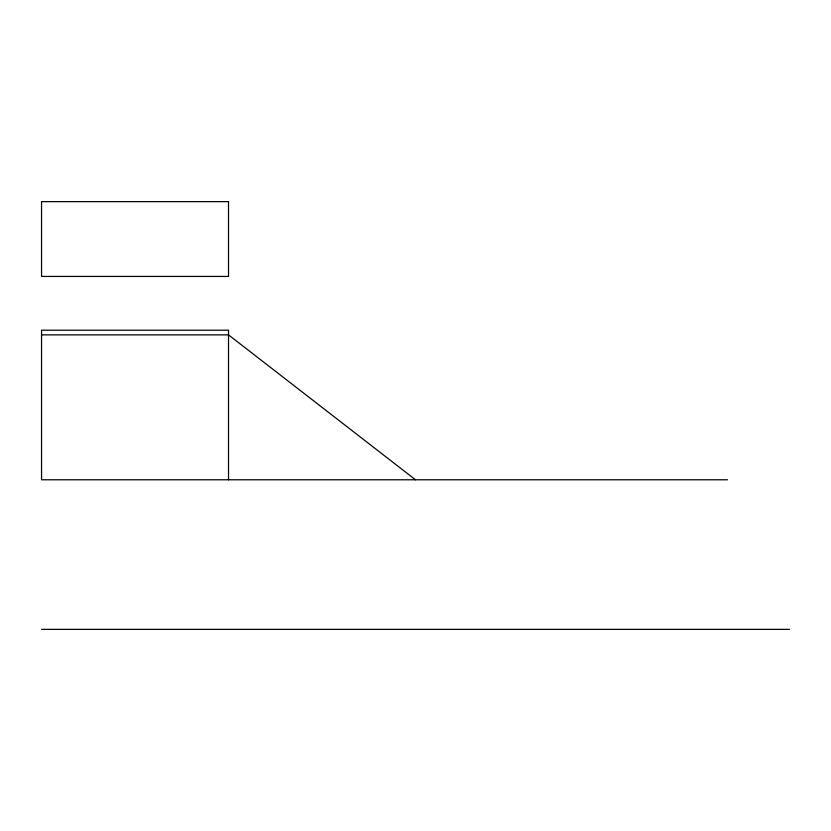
<?xml version="1.0" encoding="UTF-8"?>
<svg xmlns="http://www.w3.org/2000/svg" width="831" height="831" viewBox="0 0 831 831"><rect width="100%" height="100%" fill="white"/><g stroke="black" fill="none" stroke-linecap="round" stroke-linejoin="round"><path stroke-width="1.25" d="M41.55 334.872L228.525 334.872L415.5 479.778M727.457 479.778L41.55 479.778L41.55 330.198L228.525 330.198L228.525 479.778M41.55 629.358L789.45 629.358M228.525 201.642L41.55 201.642L41.55 276.432L228.525 276.432L228.525 201.642"/></g></svg>
